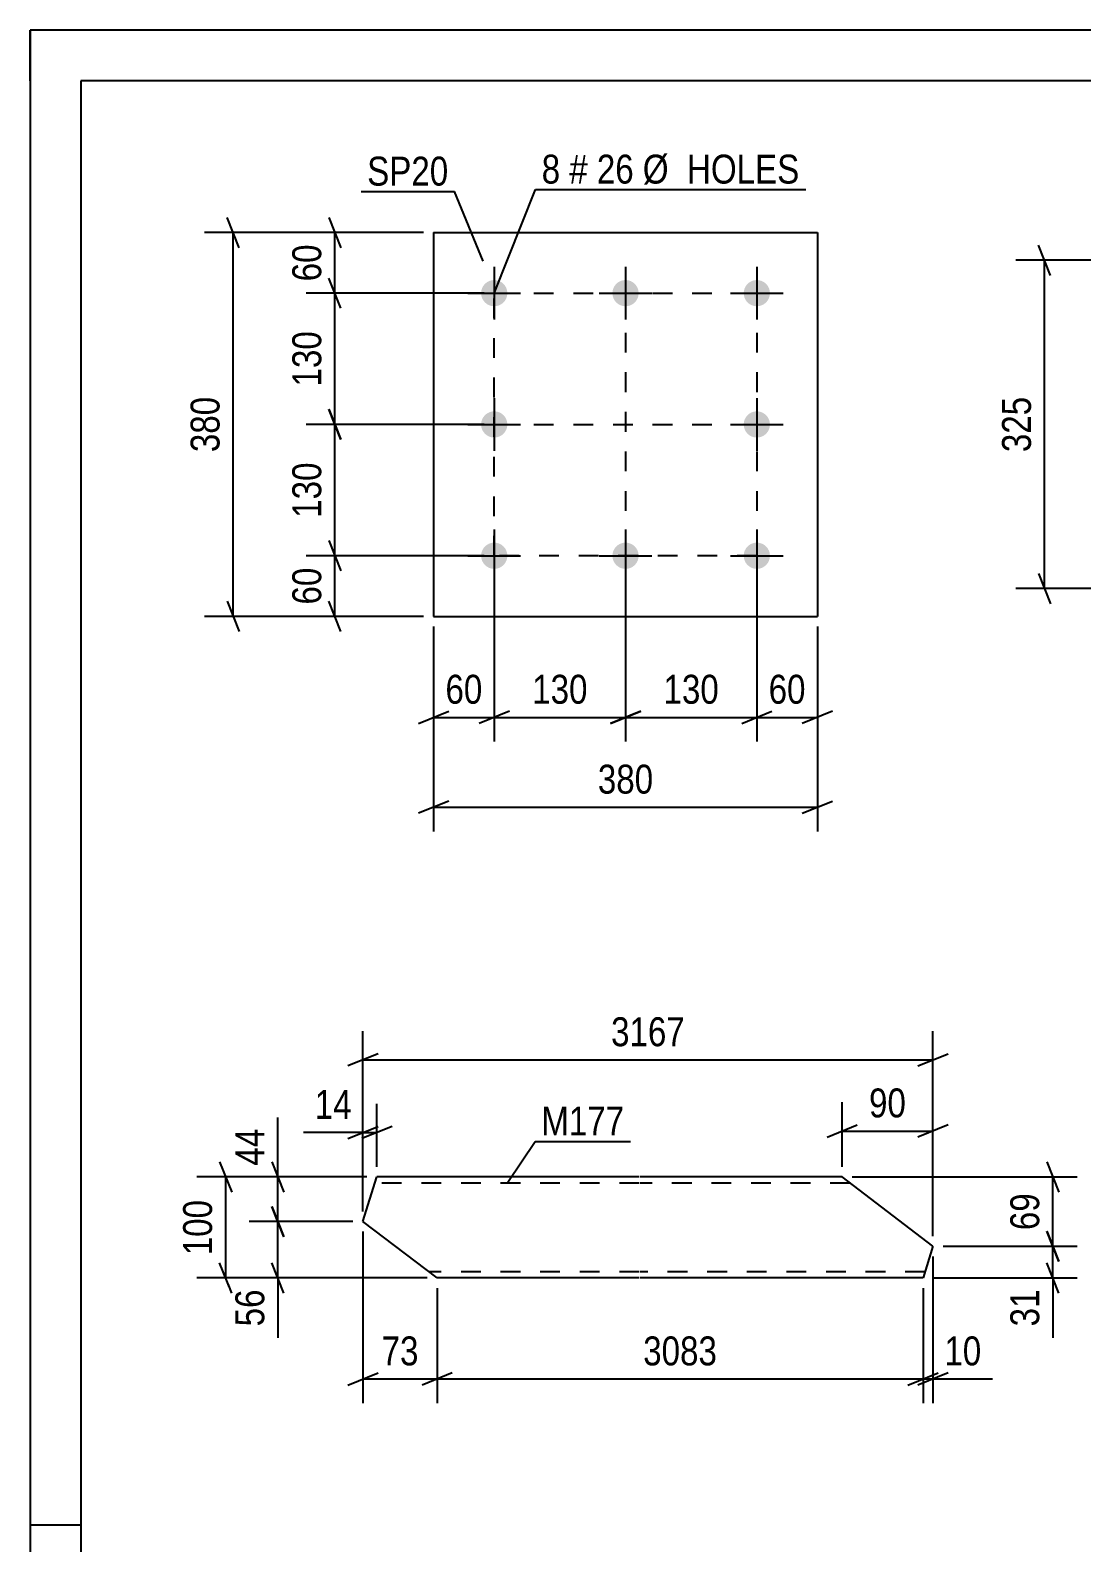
# Model space of a CAD drawing. Header units: millimetres. Extents: x 0 to 420, y 0 to 297.
# Drawn here: x 0 to 104.1, y 147.2 to 297 of the extents above; entities that cross this region are included whole.
import ezdxf

# ---------------------------------------------------------------- set-up
doc = ezdxf.new("R2010")
doc.units = ezdxf.units.MM
doc.linetypes.add('DXK_LINE_DOT2', pattern=[3.9198, 1.9599, -1.9599])
doc.styles.add('Arial Narrow', font='ARIALN.TTF', dxfattribs={"height": 0.2})

# ---------------------------------------------------------------- blocks, each defined once
blk = doc.blocks.new('Unknown-814464020-1135')
at = {"color": 5, "linetype": 'Continuous'}
for p, q in [((420, 297), (0, 297)), ((0, 297), (0, 0)), ((0, 292), (0, 297)), ((415, 292), (5, 292)), ((5, 292), (5, 5)), ((5, 149), (0, 149))]:
    blk.add_line(p, q, dxfattribs=at)
blk = doc.blocks.new('Bolt-814464020-2393 - 2359')
at = {"linetype": 'Continuous'}
for points in [[(45.94, 272.27, -1), (45.94, 269.67, -1)], [(58.94, 272.27, -1), (58.94, 269.67, -1)], [(71.94, 272.27, -1), (71.94, 269.67, -1)], [(45.94, 259.27, -1), (45.94, 256.67, -1)], [(71.94, 259.27, -1), (71.94, 256.67, -1)], [(45.94, 246.27, -1), (45.94, 243.67, -1)], [(58.94, 246.27, -1), (58.94, 243.67, -1)], [(71.94, 246.27, -1), (71.94, 243.67, -1)]]:
    blk.add_hatch(color=1, dxfattribs=at).paths.add_polyline_path(points)
at = {"color": 1, "linetype": 'Continuous'}
for p, q in [((45.94, 273.57), (45.94, 268.37)), ((58.94, 273.57), (58.94, 268.37)), ((71.94, 273.57), (71.94, 268.37)), ((43.34, 270.97), (48.54, 270.97)), ((56.34, 270.97), (61.54, 270.97)), ((69.34, 270.97), (74.54, 270.97)), ((45.94, 260.57), (45.94, 255.37)), ((71.94, 260.57), (71.94, 255.37)), ((43.34, 257.97), (48.54, 257.97)), ((69.34, 257.97), (74.54, 257.97)), ((45.94, 247.57), (45.94, 242.37)), ((58.94, 247.57), (58.94, 242.37)), ((71.94, 247.57), (71.94, 242.37)), ((43.34, 244.97), (48.54, 244.97)), ((56.34, 244.97), (61.54, 244.97)), ((69.34, 244.97), (74.54, 244.97))]:
    blk.add_line(p, q, dxfattribs=at)
blk = doc.blocks.new('Part-814464020-2408 - 2359')
at = {"color": 2, "linetype": 'Continuous'}
for p, q in [((39.94, 276.97), (39.94, 238.97)), ((39.94, 276.97), (77.94, 276.97)), ((77.94, 276.97), (77.94, 238.97)), ((39.94, 238.97), (77.94, 238.97))]:
    blk.add_line(p, q, dxfattribs=at)
blk = doc.blocks.new('Part-814464020-7490 - 7489')
at = {"color": 2, "linetype": 'Continuous'}
for p, q in [((32.94, 179.05), (34.32, 183.46)), ((60.29, 183.46), (34.32, 183.46)), ((80.39, 183.46), (60.39, 183.46)), ((89.38, 176.6), (80.39, 183.46)), ((40.29, 173.46), (32.94, 179.05)), ((89.38, 176.6), (88.4, 173.46)), ((60.29, 173.46), (40.29, 173.46)), ((88.4, 173.46), (60.39, 173.46))]:
    blk.add_line(p, q, dxfattribs=at)
at = {"color": 7, "linetype": 'DXK_LINE_DOT2'}
for p, q in [((60.29, 182.86), (34.13, 182.86)), ((81.17, 182.86), (60.39, 182.86)), ((60.29, 174.06), (39.5, 174.06)), ((88.59, 174.06), (60.39, 174.06))]:
    blk.add_line(p, q, dxfattribs=at)
blk = doc.blocks.new('Rectangle-814464020-2495 - 2359')
at = {"color": 1, "linetype": 'DXK_LINE_DOT2'}
blk.add_lwpolyline([(45.94, 270.97), (71.94, 270.97), (71.94, 244.97), (45.94, 244.97), (45.94, 270.97)], close=True, dxfattribs=at)
blk = doc.blocks.new('Line-814464020-2488 - 2359')
at = {"color": 1, "linetype": 'DXK_LINE_DOT2'}
blk.add_line((58.94, 270.97), (58.94, 244.97), dxfattribs=at)
blk = doc.blocks.new('Line-814464020-2481 - 2359')
at = {"color": 1, "linetype": 'DXK_LINE_DOT2'}
blk.add_line((45.94, 257.97), (71.94, 257.97), dxfattribs=at)
blk = doc.blocks.new('StraightDimension-814464020-2013 - 1937')
at = {"color": 7, "linetype": 'Continuous'}
for p, q in [((101.03, 272.72), (99.83, 275.72)), ((116.49, 274.22), (97.58, 274.22)), ((100.43, 241.72), (100.43, 274.22)), ((99.83, 243.22), (101.03, 240.22)), ((116.49, 241.72), (97.58, 241.72))]:
    blk.add_line(p, q, dxfattribs=at)
at = {"color": 0}
blk.add_wipeout([(99.68, 261.31), (95.48, 261.31), (95.48, 254.63), (99.68, 254.63)], dxfattribs=at)
at = {"color": 3, "style": 'Arial Narrow'}
blk.add_text('325', height=2.863, rotation=90.0002, dxfattribs=at).set_placement((99.08, 255.23))
blk = doc.blocks.new('StraightDimension-814464020-2457 - 2359')
at = {"color": 7, "linetype": 'Continuous'}
for p, q in [((29.56, 246.47), (30.76, 243.47)), ((44.94, 244.97), (27.31, 244.97)), ((30.16, 238.97), (30.16, 244.97)), ((30.76, 237.47), (29.56, 240.47)), ((38.94, 238.97), (27.31, 238.97))]:
    blk.add_line(p, q, dxfattribs=at)
at = {"color": 0}
blk.add_wipeout([(29.41, 244.4), (25.21, 244.4), (25.21, 239.54), (29.41, 239.54)], dxfattribs=at)
at = {"color": 3, "style": 'Arial Narrow'}
blk.add_text('60', height=2.863, rotation=90.0002, dxfattribs=at).set_placement((28.81, 240.14))
blk = doc.blocks.new('StraightDimension-814464020-2410 - 2359')
at = {"color": 7, "linetype": 'Continuous'}
for p, q in [((39.94, 237.97), (39.94, 217.67)), ((77.94, 237.97), (77.94, 217.67)), ((41.44, 220.67), (38.44, 219.47)), ((76.44, 219.47), (79.44, 220.67)), ((39.94, 220.07), (77.94, 220.07))]:
    blk.add_line(p, q, dxfattribs=at)
at = {"color": 0}
blk.add_wipeout([(62.28, 220.82), (62.28, 225.02), (55.6, 225.02), (55.6, 220.82)], dxfattribs=at)
at = {"color": 3, "style": 'Arial Narrow'}
blk.add_text('380', height=2.863, dxfattribs=at).set_placement((56.2, 221.42))
blk = doc.blocks.new('StraightDimension-814464020-2421 - 2359')
at = {"color": 7, "linetype": 'Continuous'}
for p, q in [((45.94, 243.97), (45.94, 226.57)), ((39.94, 237.97), (39.94, 226.57)), ((38.44, 228.37), (41.44, 229.57)), ((47.44, 229.57), (44.44, 228.37)), ((39.94, 228.97), (45.94, 228.97))]:
    blk.add_line(p, q, dxfattribs=at)
at = {"color": 0}
blk.add_wipeout([(45.37, 229.72), (45.37, 233.92), (40.51, 233.92), (40.51, 229.72)], dxfattribs=at)
at = {"color": 3, "style": 'Arial Narrow'}
blk.add_text('60', height=2.863, dxfattribs=at).set_placement((41.11, 230.32))
blk = doc.blocks.new('StraightDimension-814464020-2435 - 2359')
at = {"color": 7, "linetype": 'Continuous'}
for p, q in [((71.94, 243.97), (71.94, 226.57)), ((77.94, 237.97), (77.94, 226.57)), ((70.44, 228.37), (73.44, 229.57)), ((79.44, 229.57), (76.44, 228.37)), ((71.94, 228.97), (77.94, 228.97))]:
    blk.add_line(p, q, dxfattribs=at)
at = {"color": 0}
blk.add_wipeout([(77.37, 229.72), (77.37, 233.92), (72.51, 233.92), (72.51, 229.72)], dxfattribs=at)
at = {"color": 3, "style": 'Arial Narrow'}
blk.add_text('60', height=2.863, dxfattribs=at).set_placement((73.11, 230.32))
blk = doc.blocks.new('StraightDimension-814464020-2446 - 2359')
at = {"color": 7, "linetype": 'Continuous'}
for p, q in [((20.69, 275.47), (19.49, 278.47)), ((38.94, 276.97), (17.24, 276.97)), ((20.09, 238.97), (20.09, 276.97)), ((19.49, 240.47), (20.69, 237.47)), ((38.94, 238.97), (17.24, 238.97))]:
    blk.add_line(p, q, dxfattribs=at)
at = {"color": 0}
blk.add_wipeout([(19.34, 261.31), (15.14, 261.31), (15.14, 254.63), (19.34, 254.63)], dxfattribs=at)
at = {"color": 3, "style": 'Arial Narrow'}
blk.add_text('380', height=2.863, rotation=90.0002, dxfattribs=at).set_placement((18.74, 255.23))
blk = doc.blocks.new('StraightDimension-814464020-2471 - 2359')
at = {"color": 7, "linetype": 'Continuous'}
for p, q in [((29.56, 278.47), (30.76, 275.47)), ((38.94, 276.97), (27.31, 276.97)), ((30.16, 270.97), (30.16, 276.97)), ((30.76, 269.47), (29.56, 272.47)), ((44.94, 270.97), (27.31, 270.97))]:
    blk.add_line(p, q, dxfattribs=at)
at = {"color": 0}
blk.add_wipeout([(29.41, 276.4), (25.21, 276.4), (25.21, 271.54), (29.41, 271.54)], dxfattribs=at)
at = {"color": 3, "style": 'Arial Narrow'}
blk.add_text('60', height=2.863, rotation=90.0002, dxfattribs=at).set_placement((28.81, 272.14))
blk = doc.blocks.new('StraightDimension-814464020-8824 - 2359')
at = {"color": 7, "linetype": 'Continuous'}
for p, q in [((45.94, 243.97), (45.94, 226.57)), ((58.94, 243.97), (58.94, 226.57)), ((47.44, 229.57), (44.44, 228.37)), ((57.44, 228.37), (60.44, 229.57)), ((45.94, 228.97), (58.94, 228.97))]:
    blk.add_line(p, q, dxfattribs=at)
at = {"color": 0}
blk.add_wipeout([(55.78, 229.72), (55.78, 233.92), (49.1, 233.92), (49.1, 229.72)], dxfattribs=at)
at = {"color": 3, "style": 'Arial Narrow'}
blk.add_text('130', height=2.863, dxfattribs=at).set_placement((49.7, 230.32))
blk = doc.blocks.new('StraightDimension-814464020-8826 - 2359')
at = {"color": 7, "linetype": 'Continuous'}
for p, q in [((58.94, 243.97), (58.94, 226.57)), ((71.94, 243.97), (71.94, 226.57)), ((60.44, 229.57), (57.44, 228.37)), ((70.44, 228.37), (73.44, 229.57)), ((58.94, 228.97), (71.94, 228.97))]:
    blk.add_line(p, q, dxfattribs=at)
at = {"color": 0}
blk.add_wipeout([(68.78, 229.72), (68.78, 233.92), (62.1, 233.92), (62.1, 229.72)], dxfattribs=at)
at = {"color": 3, "style": 'Arial Narrow'}
blk.add_text('130', height=2.863, dxfattribs=at).set_placement((62.7, 230.32))
blk = doc.blocks.new('StraightDimension-814464020-8846 - 2359')
at = {"color": 7, "linetype": 'Continuous'}
for p, q in [((30.76, 256.47), (29.56, 259.47)), ((44.94, 257.97), (27.31, 257.97)), ((30.16, 244.97), (30.16, 257.97)), ((29.56, 246.47), (30.76, 243.47)), ((44.94, 244.97), (27.31, 244.97))]:
    blk.add_line(p, q, dxfattribs=at)
at = {"color": 0}
blk.add_wipeout([(29.41, 254.81), (25.21, 254.81), (25.21, 248.13), (29.41, 248.13)], dxfattribs=at)
at = {"color": 3, "style": 'Arial Narrow'}
blk.add_text('130', height=2.863, rotation=90.0002, dxfattribs=at).set_placement((28.81, 248.73))
blk = doc.blocks.new('StraightDimension-814464020-8848 - 2359')
at = {"color": 7, "linetype": 'Continuous'}
for p, q in [((30.76, 269.47), (29.56, 272.47)), ((44.94, 270.97), (27.31, 270.97)), ((30.16, 257.97), (30.16, 270.97)), ((29.56, 259.47), (30.76, 256.47)), ((44.94, 257.97), (27.31, 257.97))]:
    blk.add_line(p, q, dxfattribs=at)
at = {"color": 0}
blk.add_wipeout([(29.41, 267.81), (25.21, 267.81), (25.21, 261.13), (29.41, 261.13)], dxfattribs=at)
at = {"color": 3, "style": 'Arial Narrow'}
blk.add_text('130', height=2.863, rotation=90.0002, dxfattribs=at).set_placement((28.81, 261.73))
blk = doc.blocks.new('StraightDimension-814464020-7666 - 7489')
at = {"color": 7, "linetype": 'Continuous'}
for p, q in [((24.52, 183.46), (24.52, 189.36)), ((24.52, 183.46), (24.52, 189.36)), ((23.92, 184.96), (25.12, 181.96)), ((33.32, 183.46), (21.67, 183.46)), ((24.52, 179.05), (24.52, 183.46)), ((25.12, 177.55), (23.92, 180.55)), ((31.94, 179.05), (21.67, 179.05))]:
    blk.add_line(p, q, dxfattribs=at)
at = {"color": 0}
blk.add_wipeout([(23.77, 188.84), (19.57, 188.84), (19.57, 183.98), (23.77, 183.98)], dxfattribs=at)
at = {"color": 3, "style": 'Arial Narrow'}
blk.add_text('44', height=2.863, rotation=90.0002, dxfattribs=at).set_placement((23.17, 184.58))
blk = doc.blocks.new('StraightDimension-814464020-7658 - 7489')
at = {"color": 7, "linetype": 'Continuous'}
for p, q in [((100.65, 184.96), (101.85, 181.96)), ((81.39, 183.46), (103.65, 183.46)), ((101.25, 176.6), (101.25, 183.46)), ((101.85, 175.1), (100.65, 178.1)), ((90.38, 176.6), (103.65, 176.6))]:
    blk.add_line(p, q, dxfattribs=at)
at = {"color": 0}
blk.add_wipeout([(100.5, 182.46), (96.3, 182.46), (96.3, 177.6), (100.5, 177.6)], dxfattribs=at)
at = {"color": 3, "style": 'Arial Narrow'}
blk.add_text('69', height=2.863, rotation=90.0002, dxfattribs=at).set_placement((99.9, 178.2))
blk = doc.blocks.new('StraightDimension-814464020-7650 - 7489')
at = {"color": 7, "linetype": 'Continuous'}
for p, q in [((80.39, 184.46), (80.39, 190.86)), ((89.38, 177.6), (89.38, 190.86)), ((78.89, 187.41), (81.89, 188.61)), ((80.39, 188.01), (89.38, 188.01)), ((90.88, 188.61), (87.88, 187.41))]:
    blk.add_line(p, q, dxfattribs=at)
at = {"color": 0}
blk.add_wipeout([(87.31, 188.76), (87.31, 192.96), (82.45, 192.96), (82.45, 188.76)], dxfattribs=at)
at = {"color": 3, "style": 'Arial Narrow'}
blk.add_text('90', height=2.863, dxfattribs=at).set_placement((83.05, 189.36))
blk = doc.blocks.new('StraightDimension-814464020-7667 - 7489')
at = {"color": 7, "linetype": 'Continuous'}
for p, q in [((23.92, 180.55), (25.12, 177.55)), ((31.94, 179.05), (21.67, 179.05)), ((24.52, 173.46), (24.52, 179.05)), ((25.12, 171.96), (23.92, 174.96)), ((39.29, 173.46), (21.67, 173.46)), ((24.52, 173.46), (24.52, 167.55)), ((24.52, 173.46), (24.52, 167.55))]:
    blk.add_line(p, q, dxfattribs=at)
at = {"color": 0}
blk.add_wipeout([(23.77, 172.93), (19.57, 172.93), (19.57, 168.07), (23.77, 168.07)], dxfattribs=at)
at = {"color": 3, "style": 'Arial Narrow'}
blk.add_text('56', height=2.863, rotation=90.0002, dxfattribs=at).set_placement((23.17, 168.67))
blk = doc.blocks.new('StraightDimension-814464020-7659 - 7489')
at = {"color": 7, "linetype": 'Continuous'}
for p, q in [((100.65, 178.1), (101.85, 175.1)), ((90.38, 176.6), (103.65, 176.6)), ((101.25, 173.46), (101.25, 176.6)), ((101.85, 171.96), (100.65, 174.96)), ((89.4, 173.46), (103.65, 173.46)), ((101.25, 173.46), (101.25, 167.55)), ((101.25, 173.46), (101.25, 167.55))]:
    blk.add_line(p, q, dxfattribs=at)
at = {"color": 0}
blk.add_wipeout([(100.5, 172.93), (96.3, 172.93), (96.3, 168.07), (100.5, 168.07)], dxfattribs=at)
at = {"color": 3, "style": 'Arial Narrow'}
blk.add_text('31', height=2.863, rotation=90.0002, dxfattribs=at).set_placement((99.9, 168.67))
blk = doc.blocks.new('StraightDimension-814464020-7654 - 7489')
at = {"color": 7, "linetype": 'Continuous'}
for p, q in [((32.94, 180.05), (32.94, 190.71)), ((34.32, 184.46), (34.32, 190.71)), ((32.94, 187.86), (27.04, 187.86)), ((32.94, 187.86), (27.04, 187.86)), ((31.44, 187.26), (34.44, 188.46)), ((35.82, 188.46), (32.82, 187.26)), ((32.94, 187.86), (34.32, 187.86))]:
    blk.add_line(p, q, dxfattribs=at)
at = {"color": 0}
blk.add_wipeout([(32.42, 188.61), (32.42, 192.81), (27.56, 192.81), (27.56, 188.61)], dxfattribs=at)
at = {"color": 3, "style": 'Arial Narrow'}
blk.add_text('14', height=2.863, dxfattribs=at).set_placement((28.16, 189.21))
blk = doc.blocks.new('StraightDimension-814464020-7674 - 7489')
at = {"color": 7, "linetype": 'Continuous'}
for p, q in [((32.94, 180.05), (32.94, 197.91)), ((89.38, 177.6), (89.38, 197.91)), ((34.44, 195.66), (31.44, 194.46)), ((32.94, 195.06), (89.38, 195.06)), ((87.88, 194.46), (90.88, 195.66))]:
    blk.add_line(p, q, dxfattribs=at)
at = {"color": 0}
blk.add_wipeout([(65.42, 195.81), (65.42, 200.01), (56.91, 200.01), (56.91, 195.81)], dxfattribs=at)
at = {"color": 3, "style": 'Arial Narrow'}
blk.add_text('3167', height=2.863, dxfattribs=at).set_placement((57.51, 196.41))
blk = doc.blocks.new('StraightDimension-814464020-8203 - 7489')
at = {"color": 7, "linetype": 'Continuous'}
for p, q in [((18.75, 184.96), (19.95, 181.96)), ((33.32, 183.46), (16.5, 183.46)), ((19.35, 173.46), (19.35, 183.46)), ((19.95, 171.96), (18.75, 174.96)), ((39.29, 173.46), (16.5, 173.46))]:
    blk.add_line(p, q, dxfattribs=at)
at = {"color": 0}
blk.add_wipeout([(18.6, 181.8), (14.4, 181.8), (14.4, 175.11), (18.6, 175.11)], dxfattribs=at)
at = {"color": 3, "style": 'Arial Narrow'}
blk.add_text('100', height=2.863, rotation=90.0002, dxfattribs=at).set_placement((18, 175.71))
blk = doc.blocks.new('StraightDimension-814464020-8274 - 7489')
at = {"color": 7, "linetype": 'Continuous'}
for p, q in [((89.38, 175.6), (89.38, 161.06)), ((88.4, 172.46), (88.4, 161.06)), ((86.9, 162.86), (89.9, 164.06)), ((90.88, 164.06), (87.88, 162.86)), ((88.4, 163.46), (89.38, 163.46)), ((89.38, 163.46), (95.29, 163.46)), ((89.38, 163.46), (95.29, 163.46))]:
    blk.add_line(p, q, dxfattribs=at)
at = {"color": 0}
blk.add_wipeout([(94.76, 164.21), (94.76, 168.41), (89.91, 168.41), (89.91, 164.21)], dxfattribs=at)
at = {"color": 3, "style": 'Arial Narrow'}
blk.add_text('10', height=2.863, dxfattribs=at).set_placement((90.51, 164.81))
blk = doc.blocks.new('StraightDimension-814464020-8275 - 7489')
at = {"color": 7, "linetype": 'Continuous'}
for p, q in [((40.29, 172.46), (40.29, 161.06)), ((88.4, 172.46), (88.4, 161.06)), ((41.79, 164.06), (38.79, 162.86)), ((40.29, 163.46), (88.4, 163.46)), ((86.9, 162.86), (89.9, 164.06))]:
    blk.add_line(p, q, dxfattribs=at)
at = {"color": 0}
blk.add_wipeout([(68.6, 164.21), (68.6, 168.41), (60.09, 168.41), (60.09, 164.21)], dxfattribs=at)
at = {"color": 3, "style": 'Arial Narrow'}
blk.add_text('3083', height=2.863, dxfattribs=at).set_placement((60.69, 164.81))
blk = doc.blocks.new('StraightDimension-814464020-8276 - 7489')
at = {"color": 7, "linetype": 'Continuous'}
for p, q in [((32.94, 178.05), (32.94, 161.06)), ((40.29, 172.46), (40.29, 161.06)), ((31.44, 162.86), (34.44, 164.06)), ((32.94, 163.46), (40.29, 163.46)), ((41.79, 164.06), (38.79, 162.86))]:
    blk.add_line(p, q, dxfattribs=at)
at = {"color": 0}
blk.add_wipeout([(39.04, 164.21), (39.04, 168.41), (34.19, 168.41), (34.19, 164.21)], dxfattribs=at)
at = {"color": 3, "style": 'Arial Narrow'}
blk.add_text('73', height=2.863, dxfattribs=at).set_placement((34.79, 164.81))
blk = doc.blocks.new('Mark-814464020-2389 - 2359')
at = {"color": 0}
for points in [[(52.47, 281.82), (52.47, 284.82), (50.64, 284.82), (50.64, 281.82)], [(55.2, 281.82), (55.2, 284.82), (53.37, 284.82), (53.37, 281.82)], [(59.75, 281.82), (59.75, 284.82), (56.1, 284.82), (56.1, 281.82)], [(76.18, 281.82), (76.18, 284.82), (60.65, 284.82), (60.65, 281.82)]]:
    blk.add_wipeout(points, dxfattribs=at)
for points in [[(52.47, 281.82), (52.47, 284.82), (50.64, 284.82), (50.64, 281.82)], [(55.2, 281.82), (55.2, 284.82), (53.37, 284.82), (53.37, 281.82)], [(59.75, 281.82), (59.75, 284.82), (56.1, 284.82), (56.1, 281.82)], [(76.18, 281.82), (76.18, 284.82), (60.65, 284.82), (60.65, 281.82)]]:
    blk.add_wipeout(points, dxfattribs=at)
at = {"color": 7, "linetype": 'Continuous'}
for p, q in [((45.97, 271.04), (50.04, 281.22)), ((50.04, 281.22), (76.78, 281.22))]:
    blk.add_line(p, q, dxfattribs=at)
at = {"color": 3, "style": 'Arial Narrow'}
for s, height, p in [('8', 2.86, (50.64, 281.82)), ('#', 2.86, (53.37, 281.82)), ('26', 2.863, (56.1, 281.82)), ('Ø  HOLES', 2.863, (60.65, 281.82))]:
    blk.add_text(s, height=height, dxfattribs=at).set_placement(p)
blk = doc.blocks.new('Mark-814464020-2404 - 2359')
at = {"color": 0}
blk.add_wipeout([(41.4, 281.62), (41.4, 284.62), (33.36, 284.62), (33.36, 281.62)], dxfattribs=at)
blk.add_wipeout([(41.4, 281.62), (41.4, 284.62), (33.36, 284.62), (33.36, 281.62)], dxfattribs=at)
at = {"color": 30, "linetype": 'Continuous'}
for p in [(32.76, 281.02), (44.83, 274.13)]:
    blk.add_line(p, (42, 281.02), dxfattribs=at)
at = {"color": 3, "style": 'Arial Narrow'}
blk.add_text('SP20', height=2.863, dxfattribs=at).set_placement((33.36, 281.62))
blk = doc.blocks.new('Mark-814464020-7750 - 7489')
at = {"color": 0}
blk.add_wipeout([(58.83, 187.57), (58.83, 190.57), (50.6, 190.57), (50.6, 187.57)], dxfattribs=at)
blk.add_wipeout([(58.83, 187.57), (58.83, 190.57), (50.6, 190.57), (50.6, 187.57)], dxfattribs=at)
at = {"color": 30, "linetype": 'Continuous'}
for p, q in [((47.29, 182.96), (50, 186.97)), ((50, 186.97), (59.43, 186.97))]:
    blk.add_line(p, q, dxfattribs=at)
at = {"color": 3, "style": 'Arial Narrow'}
blk.add_text('M177', height=2.863, dxfattribs=at).set_placement((50.6, 187.57))

msp = doc.modelspace()

# ---------------------------------------------------------------- block references
for name in ['Unknown-814464020-1135', 'Part-814464020-2408 - 2359', 'Bolt-814464020-2393 - 2359', 'Rectangle-814464020-2495 - 2359', 'Line-814464020-2488 - 2359', 'Line-814464020-2481 - 2359', 'Part-814464020-7490 - 7489']:
    msp.add_blockref(name, (0, 0))

# ---------------------------------------------------------------- next in the draw order: block references
for name in ['Mark-814464020-2389 - 2359', 'StraightDimension-814464020-2013 - 1937', 'StraightDimension-814464020-2457 - 2359', 'StraightDimension-814464020-7666 - 7489', 'StraightDimension-814464020-7658 - 7489']:
    msp.add_blockref(name, (0, 0))

# ---------------------------------------------------------------- next in the draw order: block references
for name in ['StraightDimension-814464020-2410 - 2359', 'StraightDimension-814464020-7650 - 7489', 'StraightDimension-814464020-7667 - 7489']:
    msp.add_blockref(name, (0, 0))

# ---------------------------------------------------------------- next in the draw order: block references
for name in ['StraightDimension-814464020-2421 - 2359', 'StraightDimension-814464020-2435 - 2359', 'StraightDimension-814464020-7654 - 7489', 'StraightDimension-814464020-7659 - 7489']:
    msp.add_blockref(name, (0, 0))

# ---------------------------------------------------------------- next in the draw order: block references
for name in ['StraightDimension-814464020-2446 - 2359', 'StraightDimension-814464020-8824 - 2359', 'StraightDimension-814464020-7674 - 7489', 'StraightDimension-814464020-8274 - 7489']:
    msp.add_blockref(name, (0, 0))

# ---------------------------------------------------------------- next in the draw order: block references
for name in ['StraightDimension-814464020-2471 - 2359', 'StraightDimension-814464020-8846 - 2359', 'StraightDimension-814464020-8826 - 2359', 'Mark-814464020-7750 - 7489', 'StraightDimension-814464020-8203 - 7489']:
    msp.add_blockref(name, (0, 0))

# ---------------------------------------------------------------- next in the draw order: block references
for name in ['Mark-814464020-2404 - 2359', 'StraightDimension-814464020-8848 - 2359', 'StraightDimension-814464020-8275 - 7489']:
    msp.add_blockref(name, (0, 0))

# ---------------------------------------------------------------- next in the draw order: block references
msp.add_blockref('StraightDimension-814464020-8276 - 7489', (0, 0))

doc.saveas('drawing.dxf')
